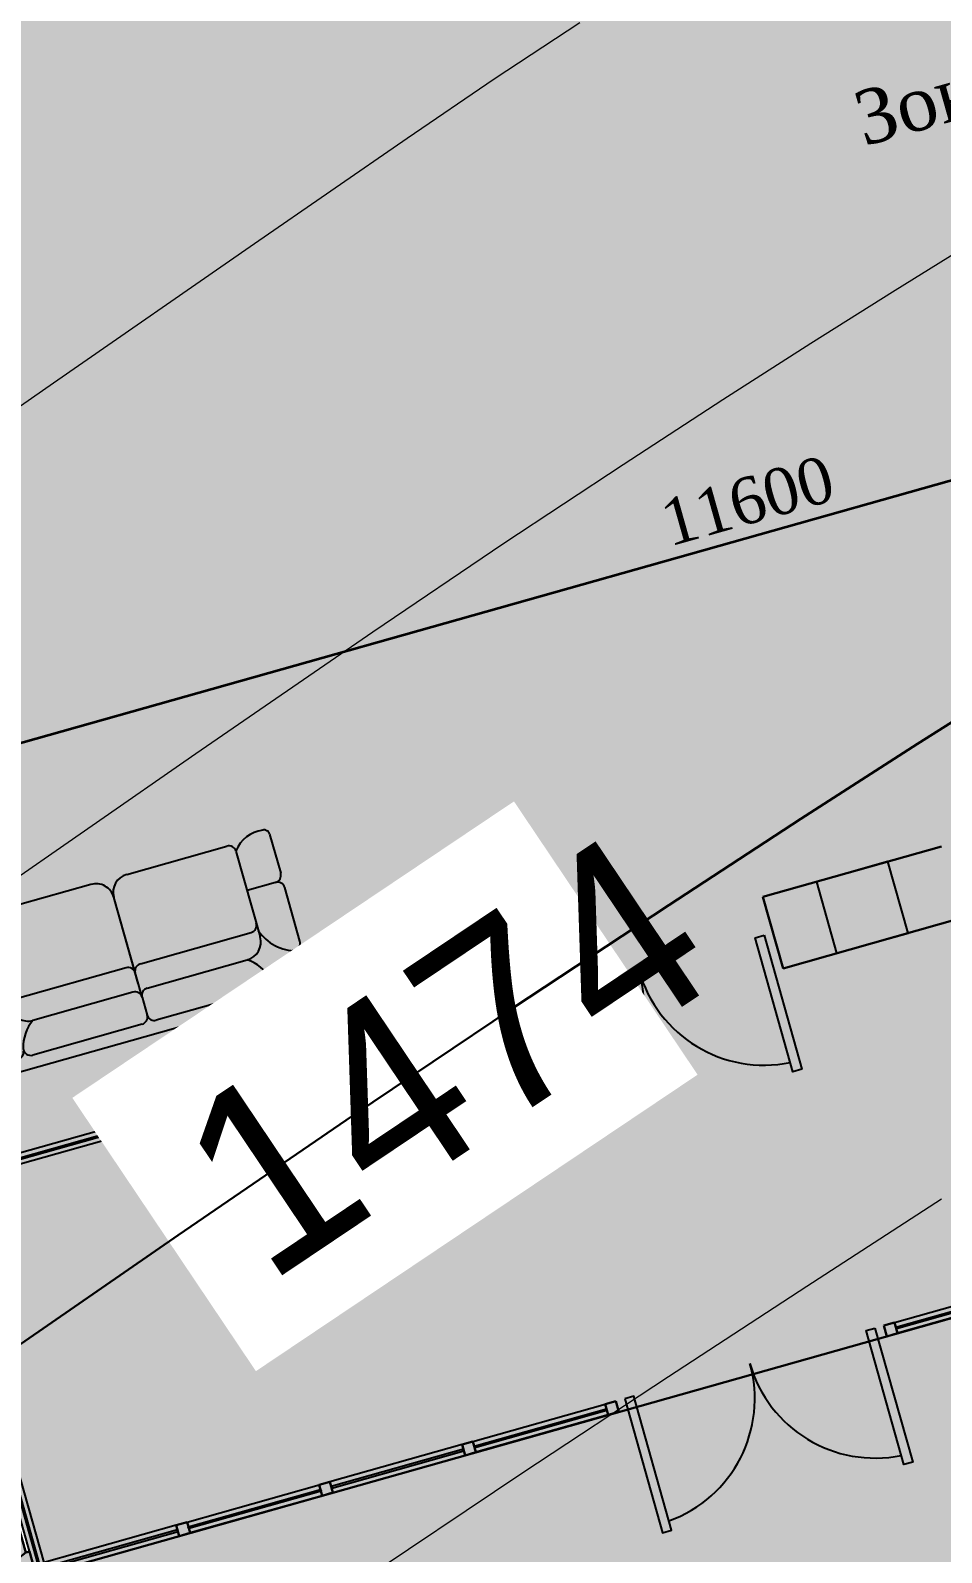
# Model space of a CAD drawing. Header units: millimetres. Extents: x 474337 to 1180020, y 4124662 to 4776603.
# Drawn here: x 785230 to 790137, y 4422147 to 4430349 of the extents above; entities that cross this region are included whole.
import ezdxf

# ---------------------------------------------------------------- set-up
doc = ezdxf.new("R2010")
doc.units = ezdxf.units.MM
doc.header["$PDMODE"] = 32
doc.header["$PDSIZE"] = 0.33
for name, color, linetype in [('(031) Горизонтали', 42, 'Continuous'), ('A_Windows', 160, 'Continuous'), ('ШРИФТ', 7, 'Continuous')]:
    doc.layers.add(name, color=color, linetype=linetype)
doc.layers.add('(032) Горизонтали утолщенные', color=32, linetype='Continuous', lineweight=30)
doc.styles.add('GENERATED_STYLE_1', font='times.ttf')
doc.styles.add('J~stule', font='dutch.ttf')
doc.styles.add('P-131', font='')
doc.styles.get('P-131').set_extended_font_data('P131')
doc.dimstyles.new('J~style', dxfattribs={"dimscale": 100, "dimtxt": 2.5, "dimasz": 2, "dimexe": 0.55, "dimexo": 0.7250000000000001, "dimtad": 1, "dimdec": 0, "dimdsep": 46, "dimtxsty": 'J~stule', "dimblk": 'OBLIQUE', "dimcen": 2, "dimdle": 0.5, "dimadec": 0, "dimazin": 0, "dimtfac": 1, "dimtdec": 0, "dimtmove": 0, "dimatfit": 3, "dimfxl": 1, "dimarcsym": 0})

# ---------------------------------------------------------------- blocks, each defined once
blk = doc.blocks.new('Divan_TOP_14')
for p, q in [((-1.45519e-11, -435.0000000000163), (1.45519e-11, 435.0000000000163)), ((15, 450.0000000000018), (93.11866451063906, 450.0000000000018)), ((35.00000000001092, 366.4134909837577), (35.00000000001092, 450.0000000000599)), ((135.0110488091595, 450.0000000000018), (285.0000000000255, 450.0000000000018)), ((305.0000000000182, 429.9999999999982), (305.0000000000182, 350.0000000000345)), ((435.0000000000145, 450.0000000000018), (325.0000000000291, 450.0000000000018)), ((415.0000000000326, 350.0000000000345), (175.0000000000254, 350.0000000000345)), ((193.1142430001236, 20.00000000003092), (193.1142430001382, 330.0000000000346)), ((435.000000000029, 50.00000000002366), (435.000000000029, 330.0000000000346)), ((34.99999999999636, 20.00000000003092), (35.00000000001092, 325.725092288556)), ((125.0000000000145, 20.00000000003092), (125.0000000000145, 300.0000000000382)), ((105.0000000000182, 2.72848e-11), (54.99999999999272, 3.45608e-11)), ((105.0000000000182, 2.72848e-11), (385.0000000000326, 2.72848e-11)), ((125.0000000000145, 2.72848e-11), (125.0000000000145, 2.72848e-11)), ((125.0000000000145, 2.72848e-11), (125.0000000000145, 2.72848e-11)), ((125.0000000000145, 2.72848e-11), (125.0000000000145, 2.72848e-11)), ((125.0000000000145, 2.72848e-11), (125.0000000000145, 2.72848e-11)), ((143.1142430001418, 2.72848e-11), (385.0000000000326, 2.72848e-11)), ((193.1142430001236, 2.72848e-11), (193.1142430001236, 2.72848e-11)), ((193.1142430001236, 2.72848e-11), (193.1142430001236, 2.72848e-11)), ((193.1142430001236, 2.72848e-11), (193.1142430001236, 2.72848e-11)), ((193.1142430001236, 2.72848e-11), (193.1142430001236, 2.72848e-11)), ((34.99999999998181, -325.7250922885013), (34.99999999999636, -19.99999999997635)), ((125.0000000000145, -19.99999999997635), (125.0000000000145, -299.9999999999836)), ((193.1142430001236, -19.99999999997635), (193.1142430001382, -329.9999999999764)), ((435.000000000029, -49.99999999996909), (435.000000000029, -329.9999999999764)), ((34.99999999998181, -449.9999999999472), (34.99999999998181, -366.413490983703)), ((35.00000000001092, -366.413490983703), (35.00000000001092, -450.0000000000055)), ((415.0000000000326, -349.99999999998), (175.0000000000254, -349.99999999998)), ((305.0000000000182, -429.9999999999434), (305.0000000000182, -349.99999999998)), ((15, -449.9999999999472), (93.11866451063906, -449.9999999999472)), ((135.0110488091595, -449.9999999999472), (285.0000000000218, -449.9999999999472)), ((435.0000000000145, -449.9999999999472), (325.0000000000291, -449.9999999999472))]:
    blk.add_line(p, q)
for centre, radius, start, end in [((15, 435.0000000000163), 14.99999999998635, 90, 180), ((93.11866451063906, 429.9999999999982), 20, 14.54833582260946, 90), ((229.6960097566916, 465.444255454493), 121.1016175633698, 194.5483358226094, 252.4177270236535), ((135.0110488091595, 430.0000000000053), 20, 90, 200.5228250808952), ((285.0000000000255, 429.9999999999982), 20, 0, 90), ((325.0000000000291, 429.9999999999982), 20, 90, 180), ((361.8786513526247, 421.5793788548563), 89.13745093596076, 306.5802928708908, 8.659437025164644), ((435.0000000000437, 435.0000000000018), 15.00000000000057, 1.042204e-10, 90.00000000010418), ((54.99999999999272, 366.4134909837577), 20, 180, 261.2830357717474), ((55.00000000001818, 325.725092288556), 20, 77.22602811945339, 180), ((35.72848605001855, 240.7224891000788), 107.1598175690029, 33.58470640471546, 77.22602811945339), ((175.0000000000254, 300.0000000000382), 49.99999999999715, 90, 180), ((213.1142430001346, 330.0000000000346), 20, 90, 180), ((415.0000000000326, 330.0000000000346), 20.00000000000313, 0, 90), ((385.0000000000326, 50.00000000002366), 49.99999999999715, 270, 0), ((385.0000000000326, 50.00000000002366), 49.99999999999715, 270, 0), ((54.99999999999272, 20.00000000003092), 20, 180, 270), ((54.99999999999272, -19.99999999997635), 20, 90, 180), ((105.0000000000182, 20.00000000003092), 20, 270, 0), ((105.0000000000182, -19.99999999997635), 20, 0, 90), ((173.1142430001273, 20.00000000003092), 20, 270, 0), ((173.1142430001273, -19.99999999997635), 20, 0, 90), ((385.0000000000326, -49.99999999996909), 49.99999999999715, 0, 90), ((385.0000000000326, -49.99999999996909), 49.99999999999715, 0, 90), ((55.00000000001818, -325.7250922885013), 20, 180, 282.7739718805465), ((35.72848605001855, -240.7224891000242), 107.1598175690029, 282.7739718805465, 326.4152935952846), ((175.0000000000254, -299.9999999999836), 49.99999999999715, 180, 270), ((54.99999999999272, -366.413490983703), 20, 98.71696422825264, 180), ((229.6960097566916, -465.4442554544385), 121.1016175633698, 107.5822729763465, 165.4516641773905), ((213.1142430001346, -329.9999999999764), 20, 180, 270), ((415.0000000000326, -329.9999999999764), 20.00000000000313, 270, 0), ((361.8786513526247, -421.5793788548016), 89.13745093596076, 351.3405629748354, 53.4197071291091), ((14.99999999997089, -435.0000000000163), 14.99999999998635, 180, 270), ((15, -434.9999999999616), 14.99999999998635, 180, 270), ((93.11866451063906, -429.9999999999434), 20, 270, 345.4516641773906), ((135.0110488091595, -429.9999999999507), 20, 159.4771749191048, 270), ((285.0000000000218, -429.9999999999434), 20, 270, 0), ((325.0000000000291, -429.9999999999434), 20, 180, 270), ((435.0000000000437, -434.9999999999472), 15.00000000000057, 269.9999999998959, 359.9999999998959)]:
    blk.add_arc(centre, radius, start, end)
blk = doc.blocks.new('_Oblique')
at = {"color": 0, "linetype": 'ByBlock', "lineweight": -2}
blk.add_line((-0.5, -0.5), (0.5, 0.5), dxfattribs=at)
blk = doc.blocks.new('*D177')
at = {"color": 0, "lineweight": -2, "transparency": 16777216}
for p, q in [((3366175.572316141, -533730.4537366619), (3366175.572316141, -532493.4996181144)), ((3377775.572316141, -533730.4537366619), (3377775.572316141, -532493.4996181144)), ((3366125.572316141, -532548.4996181144), (3377825.572316141, -532548.4996181144))]:
    blk.add_line(p, q, dxfattribs=at)
at = {"layer": 'Defpoints', "color": 0, "lineweight": 30, "transparency": 16777216}
for p in [(3377775.572316141, -532548.4996181144), (3366175.572316141, -533802.9537366619), (3377775.572316141, -533802.9537366619)]:
    blk.add_point(p, dxfattribs=at)
at = {"color": 0, "lineweight": -2, "transparency": 16777216, "xscale": 200, "yscale": 200, "zscale": 200, "rotation": 180}
blk.add_blockref('_Oblique', (3366175.572316141, -532548.4996181144), dxfattribs=at)
at = {"color": 0, "lineweight": -2, "transparency": 16777216, "xscale": 200, "yscale": 200, "zscale": 200}
blk.add_blockref('_Oblique', (3377775.572316141, -532548.4996181144), dxfattribs=at)
at = {"color": 0, "transparency": 16777216, "insert": (3371975.572316141, -532357.6188968939), "char_height": 250, "attachment_point": 5, "style": 'J~stule'}
blk.add_mtext('11600', dxfattribs=at)
blk = doc.blocks.new('*U90')
at = {"color": 7, "lineweight": 30}
for points in [[(0, 60), (60, 60), (60, 0), (0, 0)], [(1999.999999999938, 60), (1939.999999999938, 60), (1939.999999999938, 0), (1999.999999999938, 0)]]:
    blk.add_lwpolyline(points, close=True, dxfattribs=at)
at = {"color": 4, "lineweight": 25}
for points in [[(60, 60), (1939.999999999938, 60), (1939.999999999938, 0), (60, 0)], [(60, 35), (1939.999999999938, 35), (1939.999999999938, 25), (60, 25)]]:
    blk.add_lwpolyline(points, close=True, dxfattribs=at)
blk = doc.blocks.new('*U93')
at = {"color": 7, "lineweight": 30}
for points in [[(0, 60), (60, 60), (60, 0), (0, 0)], [(860.0000000001836, 60), (800.0000000001836, 60), (800.0000000001836, 0), (860.0000000001836, 0)]]:
    blk.add_lwpolyline(points, close=True, dxfattribs=at)
at = {"color": 4, "lineweight": 25}
for points in [[(60, 60), (800.0000000001836, 60), (800.0000000001836, 0), (60, 0)], [(60, 35), (800.0000000001836, 35), (800.0000000001836, 25), (60, 25)]]:
    blk.add_lwpolyline(points, close=True, dxfattribs=at)
blk = doc.blocks.new('*U94')
at = {"color": 7, "lineweight": 30}
for points in [[(0, 60), (60, 60), (60, 0), (0, 0)], [(1059.999999999946, 60), (999.9999999999463, 60), (999.9999999999463, 0), (1059.999999999946, 0)]]:
    blk.add_lwpolyline(points, close=True, dxfattribs=at)
at = {"color": 4, "lineweight": 25}
for points in [[(60, 60), (999.9999999999463, 60), (999.9999999999463, 0), (60, 0)], [(60, 35), (999.9999999999463, 35), (999.9999999999463, 25), (60, 25)]]:
    blk.add_lwpolyline(points, close=True, dxfattribs=at)
blk = doc.blocks.new('*U78')
at = {"color": 7, "lineweight": 30}
for points in [[(0, 60), (60, 60), (60, 0), (0, 0)], [(999.9999999990474, 60), (939.9999999990474, 60), (939.9999999990474, 0), (999.9999999990474, 0)]]:
    blk.add_lwpolyline(points, close=True, dxfattribs=at)
at = {"color": 4, "lineweight": 25}
for points in [[(60, 60), (939.9999999990474, 60), (939.9999999990474, 0), (60, 0)], [(60, 35), (939.9999999990474, 35), (939.9999999990474, 25), (60, 25)]]:
    blk.add_lwpolyline(points, close=True, dxfattribs=at)
blk = doc.blocks.new('dfgfdgf')
h = blk.add_hatch(color=256)
h.dxf.hatch_style = 1
h.paths.add_polyline_path([(3372175.572316141, -534833.4934484978), (3372175.572316141, -534433.4934484978), (3371775.572316141, -534433.4934484978), (3371775.572316141, -534833.4934484978)])
at = {"lineweight": 30}
for p, q in [((3369175.572316141, -534433.4934484977), (3369975.572316141, -534433.4934484976)), ((3369175.572316141, -534833.4934484969), (3369175.572316141, -534433.4934484976)), ((3369975.572316141, -534833.4934484969), (3369975.572316141, -534433.4934484976)), ((3371475.572316141, -534433.4934484976), (3372475.57231614, -534433.4934484976)), ((3371475.572316141, -534833.4934484969), (3371475.572316141, -534433.4934484976)), ((3369175.572316141, -534833.4934484968), (3369975.572316141, -534833.4934484968)), ((3371475.572316141, -534833.4934484969), (3372475.572316141, -534833.4934484969))]:
    blk.add_line(p, q, dxfattribs=at)
for points in [[(3371775.572316141, -534433.4934484978), (3371775.572316141, -534833.4934484978), (3372175.572316141, -534833.4934484978), (3372175.572316141, -534433.4934484978)], [(3370025.572316141, -534633.4934484967), (3370025.572316141, -535383.4934484967), (3370075.572316141, -535383.4934484967), (3370075.572316141, -534633.4934484967)], [(3371425.572316141, -534633.4934484967), (3371425.572316141, -535383.4934484967), (3371375.572316141, -535383.4934484967), (3371375.572316141, -534633.4934484967)], [(3370025.572316141, -536833.4934484973), (3370025.572316141, -537583.4934484973), (3370075.572316141, -537583.4934484973), (3370075.572316141, -536833.4934484973)], [(3371425.572316141, -536833.4934484973), (3371425.572316141, -537583.4934484973), (3371375.572316141, -537583.4934484973), (3371375.572316141, -536833.4934484973)]]:
    blk.add_lwpolyline(points, close=True)
for centre, start, end in [((3370025.572316141, -534633.4934484967), 274.096043754328, 0), ((3371425.572316141, -534633.4934484967), 180, 265.9039562189108), ((3370025.572316141, -536833.4934484973), 274.096043754328, 0), ((3371425.572316141, -536833.4934484973), 180, 265.9039562189108)]:
    blk.add_arc(centre, 700, start, end)
at = {"xscale": 2, "yscale": 2, "zscale": 2, "rotation": 90.00000000000001}
blk.add_blockref('Divan_TOP_14', (3368111.301888359, -534255.5511339926), dxfattribs=at)
at = {"layer": 'A_Windows', "color": 5, "lineweight": 30}
for name, p, rotation in [('*U90', (3369175.572316141, -534673.4930455105), 180.0000153929365), ('*U93', (3367515.572316141, -536893.4929686757), 1.539293651079964e-05), ('*U93', (3369115.572316141, -536893.4929686757), 1.539293650729129e-05), ('*U78', (3371475.572316141, -536893.4929686757), 1.539293650729129e-05)]:
    blk.add_blockref(name, p, dxfattribs=dict(at, rotation=rotation))
at = {"layer": 'A_Windows', "color": 5, "lineweight": 30, "xscale": -1}
for name, p, rotation in [('*U94', (3366715.572316141, -536893.4934484977), 269.9999999999999), ('*U93', (3367575.572316141, -536893.4929686757), 359.9999846070635), ('*U93', (3369175.572316141, -536893.4929686757), 359.9999846070635)]:
    blk.add_blockref(name, p, dxfattribs=dict(at, rotation=rotation))
at = {"layer": 'ШРИФТ', "style": 'GENERATED_STYLE_1'}
blk.add_text('Зона ожидания', height=292.5, dxfattribs=at).set_placement((3373098.208497238, -530689.6545617788))
dim = blk.add_linear_dim(base=(3377775.572316141, -532548.4996181144), p1=(3366175.572316141, -533802.9537366619), p2=(3377775.572316141, -533802.9537366619), dimstyle='J~style', override={"dimdec": 1, "dimtdec": 1})
dim.commit()
dim.dimension.update_dxf_attribs({"geometry": '*D177', "text_midpoint": (3371975.572316141, -532357.6188968939)})

msp = doc.modelspace()

# ---------------------------------------------------------------- hatches: boundary and pattern name
at = {"lineweight": 30, "true_color": 0xababab}
h = msp.add_hatch(color=253, dxfattribs=at)
h.dxf.hatch_style = 1
edge = h.paths.add_edge_path()
edge.add_arc((846629.836135745, 4561555.356798172), 73174.58146534643, 338.9505508151999, 346.75819692914587, ccw=False)
edge.add_line((914921.5355142355, 4535272.983073235), (911662.781909342, 4528010.829139614))
edge.add_arc((846807.6606544256, 4561434.598735809), 72961.1891831139, 318.9050352263449, 332.7352083963292, ccw=False)
edge.add_arc((899641.5304419994, 4515567.537882805), 3000.000071974724, 224.5229028050149, 315.81354533956585, ccw=False)
edge.add_line((897502.6197361946, 4513463.954885483), (864463.2606305934, 4551253.83884668))
edge.add_line((864463.2606304884, 4551253.83884716), (860836.1740353894, 4549325.282693646))
edge.add_line((860836.17403543, 4549325.282692909), (895608.1821743059, 4509553.622821155))
edge.add_arc((893204.6449663639, 4507758.348778725), 2999.999999596411, -36.07240069309512, 36.75715684402178, ccw=False)
edge.add_line((895629.4657819271, 4505991.927535057), (866171.0347617475, 4470217.976931001))
edge.add_arc((864010.0330699682, 4472298.859363556), 3000.000001216607, 225.8075103472493, 316.08205447284644, ccw=False)
edge.add_line((861918.8196970224, 4470147.853404045), (818734.4664687028, 4519541.417327482))
edge.add_line((818734.466468811, 4519541.417327881), (818451.960183581, 4519192.551120362))
edge.add_line((818451.9601835012, 4519192.551119804), (816393.9033754627, 4516141.356422243))
edge.add_line((816393.9033755064, 4516141.356422424), (860070.5467546568, 4466184.718996144))
edge.add_arc((857596.091668725, 4464488.52553463), 3000.000038356566, -32.43441554651628, 34.42992072805919, ccw=False)
edge.add_line((860128.1094639301, 4462879.523945808), (845305.1774940859, 4444878.740547396))
edge.add_arc((842989.3083404303, 4446785.767046928), 3000.000001100536, 225.0000000282989, 320.52989696763757, ccw=False)
edge.add_line((840867.9879971743, 4444664.446702003), (817571.1031325739, 4467961.331555894))
edge.add_arc((816156.8895699978, 4466547.117991447), 2000.000001460245, 45.00000003301535, 105.7637608969873)
edge.add_line((815613.5463740826, 4468471.898024559), (810445.659532253, 4467013.063190189))
edge.add_line((810445.6595321894, 4467013.06319046), (808272.2867438751, 4474712.183323501))
edge.add_line((808272.2867438793, 4474712.18332386), (794798.8265071004, 4470908.780943844))
edge.add_line((794798.8265070915, 4470908.780943871), (796972.1992958714, 4463209.660809899))
edge.add_line((796972.1992958784, 4463209.660809517), (797662.9177138527, 4464443.722423173))
edge.add_line((797662.9177138805, 4464443.722423553), (796032.8881217135, 4470218.062525895))
edge.add_line((796032.8881217241, 4470218.062525749), (807581.5683264071, 4473478.121709152))
edge.add_line((807581.568326354, 4473478.12170887), (809211.597918521, 4467703.781606528))
edge.add_line((809211.5979185104, 4467703.781606674), (797662.9177138275, 4464443.722423271))
edge.add_line((797662.9177138805, 4464443.722423553), (796972.1992959062, 4463209.660809898))
edge.add_line((796972.1992958784, 4463209.660809517), (752899.1419329583, 4450768.345183023))
edge.add_line((752899.1419329643, 4450768.345183372), (744212.5341280454, 4442081.737373797))
edge.add_line((744212.5341280699, 4442081.737373352), (810150.9090904307, 4460695.379897933))
edge.add_line((810150.9090903997, 4460695.379898071), (811101.7596837739, 4457327.014846909))
edge.add_line((811101.7596838474, 4457327.014846802), (813026.5397159434, 4457870.358044346))
edge.add_line((813026.5397158861, 4457870.358044624), (812075.6891229777, 4461238.723095787))
edge.add_line((812075.6891230345, 4461238.723095894), (813858.2449784627, 4461741.918048268))
edge.add_arc((814401.5881743431, 4459817.138015747), 2000.00000057361, 45.000000021224196, 105.76376090423571, ccw=False)
edge.add_line((815815.8017365932, 4461231.351578712), (837446.8558821728, 4439600.297443145))
edge.add_arc((835325.5355364084, 4437478.977098465), 3000.000002190367, -39.47010297663411, 44.999999982706186, ccw=False)
edge.add_line((837641.4046924114, 4435571.950600624), (825729.0375211418, 4421105.720730909))
edge.add_line((825729.0375211239, 4421105.720731735), (817128.3030057028, 4418677.832595424))
edge.add_line((817128.3030056953, 4418677.832594872), (813750.7066884334, 4430642.885232852))
edge.add_line((813750.7066884041, 4430642.885232925), (813489.1069698159, 4430465.321429659))
edge.add_line((813489.1069698334, 4430465.321430206), (810216.9809155031, 4429541.637995498))
edge.add_line((810216.9809155464, 4429541.637994766), (809782.3063582561, 4431081.462020443))
edge.add_line((809782.3063582182, 4431081.462020874), (794846.0133120406, 4426865.118816461))
edge.add_line((794846.0133121014, 4426865.118816376), (795367.9399551856, 4425016.206402247))
edge.add_arc((793959.8716232777, 4410569.023974419), 14515.63765495629, 77.91868083669522, 84.43335273191252, ccw=False)
edge.add_line((796997.9910029173, 4424763.162453651), (796697.1057330389, 4425829.041189487))
edge.add_line((796697.105733037, 4425829.041189194), (809901.1399262099, 4429556.222571601))
edge.add_line((809901.1399261951, 4429556.222571373), (813076.575950108, 4418307.317844183))
edge.add_arc((813584.3885580301, 4435581.677010536), 17281.82161263958, 232.8227990037179, 268.31616663481145, ccw=False)
edge.add_arc((793959.8716409206, 4410569.024068832), 14515.63755959326, 50.76376092120241, 84.43335276632763)
edge.add_line((795367.9399548769, 4425016.206401825), (795348.9945389073, 4425009.7017814))
edge.add_line((795348.9945389032, 4425009.701782227), (795386.4090035364, 4424877.161952059))
edge.add_line((795386.4090036154, 4424877.161952019), (792249.0173586782, 4423991.51322555))
edge.add_line((792249.0173586607, 4423991.513225555), (792240.8672183716, 4424020.384927585))
edge.add_line((792240.8672183752, 4424020.384926796), (788391.3071402134, 4422933.698529845))
edge.add_line((788391.3071402311, 4422933.698530197), (788399.457295887, 4422904.826831893))
edge.add_line((788399.4572958946, 4422904.826831818), (785262.0660369906, 4422019.176737236))
edge.add_line((785262.0660369396, 4422019.176737785), (785224.3491876989, 4422152.787757483))
edge.add_line((785224.3491877317, 4422152.78775692), (785205.1013873875, 4422147.354324162))
edge.add_arc((793959.8716299534, 4410569.024077415), 14515.63754360942, 127.0941690598487, 160.7637609408971)
edge.add_arc((764152.7625566721, 4421627.786518097), 17281.90888694442, 303.21142345759625, 338.7045926006981, ccw=False)
edge.add_line((773618.5832738876, 4407168.788871765), (770443.0809992957, 4418417.928729034))
edge.add_line((770443.0809992552, 4418417.928729057), (783647.0946055426, 4422145.18321563))
edge.add_line((783647.0946055651, 4422145.183216095), (783947.9823876861, 4421079.295582403))
edge.add_arc((793959.8715996742, 4410569.024112701), 14515.63749698934, 127.0941690480702, 133.6088410125349, ccw=False)
edge.add_line((785205.10138762, 4422147.354324341), (784683.1741352179, 4423996.266566175))
edge.add_line((784683.1741352081, 4423996.266566277), (760700.4155488942, 4417226.210509612))
edge.add_line((760700.4155489206, 4417226.2105093), (759885.4007535356, 4420113.380556745))
edge.add_line((759885.4007534981, 4420113.38055706), (757960.6207223334, 4419570.037360447))
edge.add_line((757960.6207222939, 4419570.037360191), (756221.9224931325, 4425729.333462899))
edge.add_line((756221.9224931002, 4425729.333462715), (758146.7025247305, 4426272.676658397))
edge.add_line((758146.7025247812, 4426272.67665863), (756625.3415737994, 4431662.060747568))
edge.add_line((756625.3415738344, 4431662.060747147), (754700.5615426698, 4431118.717550534))
edge.add_line((754700.5615426302, 4431118.717551231), (752961.8633139345, 4437278.013653007))
edge.add_line((752961.8633139133, 4437278.013652802), (754886.6433460093, 4437821.356849414))
edge.add_line((754886.6433460712, 4437821.35684967), (754343.3045867448, 4439746.13813393))
edge.add_line((754343.3045867682, 4439746.138134003), (757759.7644544352, 4440710.72789183))
edge.add_line((757759.7644543648, 4440710.727891922), (757039.8772163823, 4443260.910877016))
edge.add_line((757039.8772163391, 4443260.910876274), (762429.2613043452, 4444782.271827722))
edge.add_line((762429.2613043785, 4444782.271827698), (763149.1910409384, 4442231.938284996))
edge.add_line((763149.1910409927, 4442231.938284874), (812471.6571080438, 4456155.101415494))
edge.add_line((812471.6571080685, 4456155.101415634), (813245.9360980471, 4453412.318104862))
edge.add_line((813245.9360979795, 4453412.318104744), (815796.2484256187, 4454132.241852434))
edge.add_line((815796.2484256029, 4454132.24185276), (816556.9288999296, 4451437.54980736))
edge.add_line((816556.9289000034, 4451437.549807549), (816845.6459053999, 4451519.051287739))
edge.add_line((816845.6459053755, 4451519.051287651), (817484.080441653, 4449257.412504775))
edge.add_line((817484.0804415941, 4449257.41250515), (816569.8099260575, 4448999.324485478))
edge.add_line((816569.8099261522, 4448999.324484825), (818308.5081553136, 4442840.028383981))
edge.add_line((818308.5081552267, 4442840.028384209), (816383.7281231307, 4442296.685187596))
edge.add_line((816383.728123188, 4442296.68518734), (818828.7725074805, 4433635.175044072))
edge.add_line((818828.7725074291, 4433635.17504406), (813054.4324120726, 4432005.145455153))
edge.add_line((813054.4324121475, 4432005.14545536), (813489.1069699035, 4430465.321429684))
edge.add_line((813489.1069698334, 4430465.321430206), (813750.7066884215, 4430642.885233473))
edge.add_line((813750.7066884041, 4430642.885232925), (822604.7694973823, 4433142.475773184))
edge.add_line((822604.7694973946, 4433142.475772858), (815432.5147614586, 4458549.537041891))
edge.add_line((815432.5147614479, 4458549.537042618), (811101.7596837605, 4457327.014847212))
edge.add_line((811101.7596838474, 4457327.014846802), (764185.2686670445, 4444083.030706593))
edge.add_line((764185.2686669827, 4444083.030706406), (763600.4533250143, 4446151.965596809))
edge.add_line((763600.4533250332, 4446151.965597153), (749983.3337610777, 4442308.009844785))
edge.add_line((749983.333761096, 4442308.00984478), (757739.5102945947, 4414831.943501806))
edge.add_line((757739.5102945566, 4414831.943501472), (766593.5096618411, 4417331.282277299))
edge.add_line((766593.5096617937, 4417331.282278061), (769971.1922595729, 4405365.924230537))
edge.add_line((769971.1922596693, 4405365.924229622), (755467.4007320005, 4401266.301616879))
edge.add_arc((757861.2017925978, 4391957.698001862), 9611.4715202664, 104.4216976221734, 160.5834891967729)
edge.add_line((748796.3644478321, 4395152.867588997), (732353.8049228842, 4346128.604709934))
edge.add_arc((729464.8042019606, 4346937.106375694), 3000.000018294917, 217.1299658179824, 344.365450936189, ccw=False)
edge.add_line((727072.999165535, 4345126.23123455), (704536.1042339148, 4370903.56673814))
edge.add_line((704536.1042339802, 4370903.566738129), (709805.9920599383, 4375510.982746642))
edge.add_line((709805.9920599461, 4375510.982747078), (707173.1829106609, 4378522.347219121))
edge.add_line((707173.1829105616, 4378522.347219467), (703408.9773215561, 4375231.335784549))
edge.add_line((703408.9773216248, 4375231.335783958), (700483.9001798346, 4378576.991655451))
edge.add_line((700483.900179863, 4378576.99165535), (694461.1712350794, 4373311.373355382))
edge.add_line((694461.1712349653, 4373311.373355865), (698147.1040456642, 4369095.463093515))
edge.add_line((698147.1040457487, 4369095.463093758), (692877.2162145519, 4364488.047079656))
edge.add_line((692877.2162145376, 4364488.047079086), (695510.0253630079, 4361476.682609838))
edge.add_line((695510.0253629684, 4361476.682609558), (702285.5954245985, 4367400.503187941))
edge.add_line((702285.5954246521, 4367400.503188133), (726649.9910224972, 4339532.902031486))
edge.add_arc((724260.6353793144, 4337718.796298027), 3000.000000146127, -25.606646834488174, 37.20739467103198, ccw=False)
edge.add_line((726965.982562542, 4336422.225198746), (703050.6467248865, 4296774.707952359))
edge.add_arc((700607.6121776104, 4298515.851884842), 2999.999998878979, 284.0040394591403, 324.52263350222825, ccw=False)
edge.add_arc((702313.5846486092, 4289685.590431213), 6000.000060335309, 99.4004431171831, 114.7491734207396)
edge.add_arc((698821.441572547, 4297969.813613892), 3000.000000314765, 225.2665573460196, 289.07189939671815, ccw=False)
edge.add_line((696710.0131756067, 4295838.647236824), (659800.0893315563, 4338055.620425303))
edge.add_line((659800.0893316269, 4338055.620425224), (662811.4538089081, 4340688.429578002))
edge.add_line((662811.4538089037, 4340688.429577827), (658354.3781810004, 4345786.360506425))
edge.add_line((658354.3781809807, 4345786.360506058), (652331.6492286301, 4340520.742204227))
edge.add_line((652331.6492285728, 4340520.742204666), (696718.1409796264, 4289752.191714651))
edge.add_arc((694232.3958913088, 4287990.448950768), 3046.746824295164, -22.660432047867516, 35.326661437649705, ccw=False)
edge.add_line((697043.9471828938, 4286816.632293701), (694122.9196431845, 4282038.052569769))
edge.add_line((694122.9196431637, 4282038.052569389), (683635.9812352487, 4279308.354503772))
edge.add_line((683635.9812352657, 4279308.354504585), (676830.9812361562, 4275960.354503485))
edge.add_line((676830.9812361002, 4275960.354502678), (665092.9812368888, 4272980.354499493))
edge.add_line((665092.9812369347, 4272980.354499817), (665246.9812374943, 4271892.354501246))
edge.add_line((665246.9812374115, 4271892.354501724), (652755.9812381881, 4270586.354498157))
edge.add_line((652755.981238246, 4270586.35449791), (647042.5930808096, 4269814.532547361))
edge.add_line((647042.593080759, 4269814.532546997), (646666.7726358692, 4270702.842920741))
edge.add_line((646666.7726359367, 4270702.842921257), (639481.3538295662, 4269737.308504316))
edge.add_line((639481.3538295031, 4269737.308504105), (640339.9827348654, 4263754.852383554))
edge.add_line((640339.9827349186, 4263754.852383614), (648546.6328121311, 4264617.406064845))
edge.add_line((648546.6328121424, 4264617.406064987), (669846.362416951, 4269534.836115567))
edge.add_line((669846.3624169827, 4269534.836114883), (686294.7150385445, 4271846.501325713))
edge.add_line((686294.715038538, 4271846.501326561), (694952.8331140679, 4272300.254069633))
edge.add_line((694952.833114028, 4272300.254069328), (703359.4976441524, 4278482.028882895))
edge.add_arc((704875.6947108507, 4281070.68616581), 3000.000012481331, 110.7791980716265, 239.64215620920112, ccw=False)
edge.add_arc((702313.5846375227, 4289685.590488434), 5999.99999641433, 284.4558892968715, 323.9165894162985)
edge.add_arc((709489.8126077652, 4284258.713890076), 2999.999998958451, 104.10846216476341, 140.8735427401851, ccw=False)
edge.add_line((708758.5378518105, 4287168.221962929), (730308.9668253856, 4291510.354514443))
edge.add_line((730308.966825366, 4291510.354515076), (737601.9812319224, 4291510.354516938))
edge.add_line((737601.9812319279, 4291510.354516983), (745207.4731778883, 4292081.658135113))
edge.add_line((745207.4731779099, 4292081.65813446), (744853.2599211783, 4300532.731495864))
edge.add_line((744853.2599210739, 4300532.731495857), (748184.1195890991, 4300781.567404102))
edge.add_line((748184.1195892096, 4300781.567404747), (748139.4204217269, 4301379.900075253))
edge.add_line((748139.4204217196, 4301379.900074959), (752527.1933374063, 4301707.693969288))
edge.add_line((752527.1933373213, 4301707.693968773), (752229.1988877086, 4305696.578439124))
edge.add_line((752229.1988877058, 4305696.578439713), (757215.1852941785, 4306069.062598431))
edge.add_line((757215.1852942705, 4306069.062598228), (756160.7195554666, 4320183.895994825))
edge.add_line((756160.719555378, 4320183.89599514), (753169.1457428773, 4319960.964286003))
edge.add_line((753169.1457428932, 4319960.964285851), (751692.2787339664, 4319595.2012754))
edge.add_line((751692.2787339687, 4319595.201274872), (751785.0295063352, 4318353.660983548))
edge.add_line((751785.0295063257, 4318353.660984039), (754776.6151047136, 4318576.593395393))
edge.add_line((754776.6151047945, 4318576.593395233), (755559.5540948234, 4308096.353975231))
edge.add_line((755559.5540947914, 4308096.353975296), (752565.9486975548, 4307872.713055637))
edge.add_line((752565.948697567, 4307872.713055611), (752616.0615279246, 4307229.659421531))
edge.add_line((752616.0615278482, 4307229.659421921), (750621.6192933711, 4307080.662196125))
edge.add_line((750621.6192934513, 4307080.662196159), (750919.6137429476, 4303091.77772674))
edge.add_line((750919.6137429476, 4303091.777726173), (746531.840827028, 4302763.983831844))
edge.add_line((746531.8408269882, 4302763.983832359), (746576.5399947037, 4302165.651158128))
edge.add_line((746576.5399947166, 4302165.651157379), (743983.7650897334, 4301971.954766545))
edge.add_line((743983.7650897503, 4301971.954767227), (743939.0659220348, 4302570.287440527))
edge.add_line((743939.0659220219, 4302570.2874403), (739551.2930061023, 4302242.49354504))
edge.add_line((739551.2930060625, 4302242.493544579), (739253.2985564498, 4306231.378013998))
edge.add_line((739253.298556447, 4306231.378014565), (737258.8563218535, 4306082.380790631))
edge.add_line((737258.8563219309, 4306082.38079071), (736335.0735281431, 4318447.922644422))
edge.add_line((736335.0735280514, 4318447.922644615), (742318.4002315992, 4318894.914319209))
edge.add_line((742318.4002315998, 4318894.914319038), (742281.1509255001, 4319393.524877017))
edge.add_line((742281.1509255171, 4319393.524876595), (742904.7070951867, 4320442.895022932))
edge.add_line((742904.7070952654, 4320442.895023346), (744899.1493297425, 4320591.89224821))
edge.add_line((744899.1493296623, 4320591.892248154), (745671.7027241965, 4319646.820159781))
edge.add_line((745671.7027242184, 4319646.820159912), (745708.9520305509, 4319148.209601002))
edge.add_line((745708.9520305395, 4319148.209600449), (751692.278733971, 4319595.201275042))
edge.add_line((751692.2787339687, 4319595.201274872), (753169.1457428955, 4319960.964285322))
edge.add_line((753169.1457428932, 4319960.964285851), (753076.4318101554, 4321202.786048002))
edge.add_line((753076.4318101406, 4321202.786047935), (746725.044583654, 4320728.297967465))
edge.add_line((746725.0445836782, 4320728.297966957), (745566.2144921097, 4322145.906098586))
edge.add_line((745566.2144920826, 4322145.906099319), (742014.1460950952, 4321880.544523914))
edge.add_line((742014.1460951567, 4321880.544523239), (741078.8118412343, 4320306.489304199))
edge.add_line((741078.8118412495, 4320306.489304543), (734727.4939336842, 4319832.006401294))
edge.add_line((734727.4939336777, 4319832.006401062), (736178.4058241332, 4300410.436906893))
edge.add_line((736178.4058240652, 4300410.436906815), (731830.4968299633, 4300019.685191073))
edge.add_line((731830.4968299866, 4300019.685191154), (732177.9812309416, 4296180.354514283))
edge.add_line((732177.9812309742, 4296180.354514122), (712867.7910160928, 4292076.56962149))
edge.add_arc((712517.7915008068, 4295056.083063126), 3000.000001114515, 152.4554714578508, 276.6997558529216, ccw=False)
edge.add_line((709857.8363749981, 4296443.396558762), (728946.9955969623, 4328089.942299879))
edge.add_line((728946.9955970049, 4328089.942299843), (737247.9950543325, 4341851.572968823))
edge.add_line((737247.9950543642, 4341851.572968483), (754627.8365228031, 4393185.635636021))
edge.add_arc((757550.9506118298, 4392510.799355507), 2999.99999730747, 103.38572559729408, 167.0003308970466, ccw=False)
edge.add_line((756856.4339821339, 4395429.300107002), (776554.5158378948, 4400989.835506142))
edge.add_line((776554.5158379078, 4400989.835505486), (778607.553352314, 4401569.383376379))
edge.add_line((778607.5533522367, 4401569.383376122), (785072.6975153468, 4403394.406380872))
edge.add_arc((793330.2587265968, 4412799.36354351), 12515.61170604976, 228.716836975572, 342.8107512267703)
edge.add_line((805286.8460329771, 4409100.639930725), (811750.8172570046, 4410925.34443992))
edge.add_line((811750.8172569275, 4410925.34444046), (813805.041942655, 4411505.22930577))
edge.add_line((813805.0419427156, 4411505.229305267), (828712.0212379795, 4415713.303086061))
edge.add_arc((829328.4898974895, 4412777.32524395), 2999.999916753252, 38.62111536410282, 101.85815885576392, ccw=False)
edge.add_line((831672.3613306284, 4414649.82790184), (881499.485681918, 4357658.36993302))
edge.add_arc((879137.8207098246, 4355808.359531403), 2999.999988285537, -88.48430446588247, 38.07337586944709, ccw=False)
edge.add_line((879217.1730861664, 4352809.409193039), (891486.1578323586, 4356908.1975205))
edge.add_arc((889488.6649961472, 4359146.50544548), 2999.999999535732, 217.5619088655428, 311.7461048801519, ccw=False)
edge.add_line((887110.5796895027, 4357317.650538445), (833941.0278462501, 4418132.122944415))
edge.add_arc((836367.712256074, 4419895.983138084), 3000.000001539902, 146.8800720007045, 216.0119092050458, ccw=False)
edge.add_line((833855.1260750294, 4421535.163022041), (863339.458676602, 4457340.568182718))
edge.add_arc((865574.0572890043, 4455338.926596642), 2999.999999171883, 44.31671567356369, 138.1476081817898, ccw=False)
edge.add_line((867720.5241237879, 4457434.79875946), (923483.439473246, 4393654.079167482))
edge.add_line((923483.4394731522, 4393654.079167366), (925932.4015855296, 4396930.155030584))
edge.add_line((925932.4015855789, 4396930.155031204), (869568.4776333647, 4461398.29852946))
edge.add_arc((871998.3035340309, 4463157.828606606), 3000.00000028163, 145.9955062346171, 215.9097381949074, ccw=False)
edge.add_line((869511.3223985434, 4464835.602378845), (899024.8096080252, 4500676.412529948))
edge.add_arc((901197.860548377, 4498608.116253853), 2999.999979104825, 44.04029251593141, 136.4148287936236, ccw=False)
edge.add_line((903354.413872242, 4500693.608434677), (933898.6518299404, 4465757.6036374))
edge.add_arc((931511.482101202, 4463940.622440338), 2999.999996938083, 0.9578969234652277, 37.27637870382148, ccw=False)
edge.add_line((934511.0628479719, 4463990.77546978), (931120.2520251999, 4398982.790034633))
edge.add_arc((928120.252025485, 4398982.79003334), 2999.99999971129, -136.82635922161808, 1.7786874195735436e-08, ccw=False)
edge.add_line((925932.4015865326, 4396930.155031204), (923483.4394731075, 4393654.079168918))
edge.add_arc((921083.2871892452, 4391854.282233238), 2999.999998853939, -38.30585239338188, 36.865049999559005, ccw=False)
edge.add_line((923437.426368475, 4389994.704668999), (891486.1578321, 4356908.197520575))
edge.add_line((891486.1578321457, 4356908.197520256), (879217.1730861863, 4352809.409192795))
edge.add_line((879217.1730861664, 4352809.409193039), (814887.8821166704, 4352573.935746496))
edge.add_line((814887.8821166754, 4352573.935746193), (813746.3703705965, 4353710.939106488))
edge.add_line((813746.3703705072, 4353710.939106941), (817312.2837280963, 4357290.991831914))
edge.add_line((817312.2837281227, 4357290.991831779), (816782.4331643997, 4359167.974534618))
edge.add_line((816782.4331644773, 4359167.974534988), (812541.9127011148, 4354910.639787716))
edge.add_line((812541.9127010107, 4354910.639787674), (810569.2516901265, 4356875.509801866))
edge.add_line((810569.2516901493, 4356875.509801865), (808966.935045205, 4356777.747386681))
edge.add_line((808966.9350452423, 4356777.747385979), (813193.6840731264, 4352567.734237682))
edge.add_line((813193.6840730906, 4352567.734237671), (796664.0077327617, 4352507.228365079))
edge.add_arc((796894.3777139187, 4343510.17719841), 9000.000001791264, 91.46674104448601, 154.1763307268968)
edge.add_line((788793.1276330948, 4347430.60410881), (783939.8813047643, 4335881.111605509))
edge.add_line((783939.8813047409, 4335881.111605644), (772510.8511686322, 4291780.358070949))
edge.add_arc((728781.4852718115, 4294252.868000984), 43799.20943462571, 325.13480715570495, 356.7638746351333, ccw=False)
edge.add_line((764718.7060773373, 4269215.158283234), (758525.6809108182, 4257900.772708202))
edge.add_line((758525.6809108257, 4257900.772708893), (750512.7341125088, 4251708.595597725))
edge.add_line((750512.7341125011, 4251708.595597267), (749939.9812404956, 4251152.354518975))
edge.add_line((749939.9812405109, 4251152.35451889), (747139.9812407494, 4251095.35451793))
edge.add_line((747139.9812407494, 4251095.354517937), (741077.8229081903, 4252609.366850914))
edge.add_line((741077.8229081631, 4252609.366850853), (738521.1358437418, 4253543.747254555))
edge.add_line((738521.1358437538, 4253543.747255325), (734560.9812396609, 4255492.35451565))
edge.add_line((734560.9812396765, 4255492.354515076), (728742.9755457084, 4260607.602961333))
edge.add_line((728742.975545764, 4260607.60296154), (731892.7521157386, 4264482.529117833))
edge.add_line((731892.7521157265, 4264482.529117584), (726481.3903083357, 4268647.251031143))
edge.add_line((726481.3903082609, 4268647.251030922), (726180.9812361877, 4268299.354512743))
edge.add_line((726180.9812362194, 4268299.354513168), (714481.7965677213, 4278401.614879994))
edge.add_line((714481.7965676785, 4278401.614879608), (710243.9812365554, 4275551.354508319))
edge.add_line((710243.981236577, 4275551.3545084), (703359.4976445863, 4278482.02888338))
edge.add_line((703359.4976446629, 4278482.028883934), (694952.8331140728, 4272300.254069436))
edge.add_line((694952.833114028, 4272300.254069328), (698655.0302614924, 4271845.681419664))
edge.add_line((698655.0302615166, 4271845.681419373), (700577.2028213716, 4271258.014293175))
edge.add_line((700577.2028213739, 4271258.014293671), (705283.3134919832, 4268755.730865853))
edge.add_line((705283.3134919405, 4268755.730865479), (725662.4515836056, 4253949.420362942))
edge.add_line((725662.4515836239, 4253949.420363426), (730038.5657498841, 4249089.253206612))
edge.add_line((730038.5657498837, 4249089.253206253), (733169.2169500155, 4246730.138315379))
edge.add_line((733169.2169500589, 4246730.138315201), (742011.6712608665, 4244850.616632378))
edge.add_line((742011.6712608337, 4244850.616632462), (746646.1258216791, 4244199.286521857))
edge.add_line((746646.1258217096, 4244199.286521912), (747369.676730895, 4244224.553477517))
edge.add_line((747369.6767308712, 4244224.553477287), (761633.056406873, 4255246.887130726))
edge.add_line((761633.0564068556, 4255246.887130737), (768126.2224285045, 4267109.61689506))
edge.add_arc((728781.4852901697, 4294252.867995262), 47799.20941568779, 325.3988801295304, 356.2795711231684)
edge.add_line((776479.9600598812, 4291151.26753521), (787739.4730238419, 4334597.911758627))
edge.add_line((787739.4730238914, 4334597.911759377), (792433.7931413931, 4345769.200282061))
edge.add_arc((796894.3777127266, 4343510.17719841), 5000.000000950892, 91.89621580512028, 153.1404746458931, ccw=False)
edge.add_line((796728.9318728447, 4348507.439216614), (889261.3820637291, 4348846.148610123))
edge.add_line((889261.3820637465, 4348846.148610115), (934962.2574420404, 4396170.790451629))
edge.add_line((934962.2574421167, 4396170.790452003), (940610.8525031647, 4503952.405379433))
edge.add_arc((933610.8537609577, 4503956.601325989), 6999.999999687526, 359.9656557104764, 395.1614899740641)
edge.add_line((939333.5788058043, 4507987.782052994), (937695.7119178723, 4510161.304823359))
edge.add_line((937695.7119178772, 4510161.304822922), (941688.889465388, 4513170.379941095))
edge.add_line((941688.8894654512, 4513170.379940987), (934467.1091860508, 4522754.006059296))
edge.add_line((934467.1091860533, 4522754.006059647), (930473.9316365634, 4519744.930940542))
edge.add_line((930473.9316365719, 4519744.930940628), (926902.6475285416, 4524484.185022161))
edge.add_line((926902.6475285292, 4524484.185022354), (922525.343185104, 4523646.50352306))
edge.add_line((922525.3431850672, 4523646.503522873), (936092.3465370327, 4505642.481985718))
edge.add_arc((933610.8537566662, 4503956.601324081), 3000.000004177, 1.5307886718787813, 34.191468695170784, ccw=False)
edge.add_line((936609.7831032276, 4504036.743696213), (935234.409446741, 4477793.050844145))
edge.add_arc((932269.4059487581, 4478249.947172165), 2999.999999630231, 224.1493101785246, 351.23983242366205, ccw=False)
edge.add_line((930116.8246130943, 4476160.355443954), (905224.7325149596, 4504631.527327291))
edge.add_arc((907636.527510643, 4506415.692388535), 3000.000011078941, 141.5211819165738, 216.4927941841398, ccw=False)
edge.add_line((905288.0127710104, 4508282.368201256), (917988.6250798134, 4523705.833121341))
edge.add_arc((920231.313912034, 4521713.260138512), 3000.000048267812, 40.121787214787275, 138.3797102431649, ccw=False)
edge.add_line((922525.3431850672, 4523646.503522873), (926902.647528376, 4524484.185022167))
edge.add_arc((929486.0107579231, 4526009.38482666), 3000.000003239862, 136.9753755074314, 210.5573088240432, ccw=False)
edge.add_arc((922274.847389698, 4533630.357036591), 7500.000015363585, 311.994883191049, 332.1854545281217)
edge.add_line((928908.3165043592, 4530130.773099899), (917858.854659955, 4544793.904214653))
at = {"lineweight": 30}
h = msp.add_hatch(color=21, dxfattribs=at)
h.dxf.hatch_style = 1
h.paths.add_polyline_path([(816383.7281227112, 4442296.685186386), (818308.5081547499, 4442840.028383255), (816569.8099265099, 4448999.324485779), (817484.0804415941, 4449257.412506104), (816845.6459048986, 4451519.051287651), (816556.9289008379, 4451437.549807549), (815796.2484256029, 4454132.241850853), (815651.8899234533, 4454091.491112709), (815679.0570830107, 4453995.252110481), (813273.0820434093, 4453316.073114395), (812471.6571084261, 4456155.101415634), (763149.1910409927, 4442231.938284874), (762429.261305809, 4444782.271826744), (757039.8772163391, 4443260.910876274), (757080.6279555559, 4443116.552373886), (757176.8669580221, 4443143.719534874), (757856.0459530354, 4440737.744493484), (754343.3001494408, 4439746.136880875), (754886.6433460712, 4437821.35684967), (752961.8633139133, 4437278.013652802), (754700.561543107, 4431118.717550278), (756625.3415743113, 4431662.060747147), (758146.7025247812, 4426272.676656723), (756221.9224927425, 4425729.333461761), (757960.6207227707, 4419570.037360191), (759885.4007534981, 4420113.380556107), (760700.4155489206, 4417226.210506439), (784683.1747447252, 4423996.266736984), (785262.0656485558, 4422019.17736721), (795386.4088107347, 4424877.162635803), (794846.0133129358, 4426865.118815422), (809782.3063577414, 4431081.462018967), (810216.9809160233, 4429541.637993813), (813489.1069688797, 4430465.321430206), (813054.4324125051, 4432005.145454407), (818828.7725069523, 4433635.175043106)])

# ---------------------------------------------------------------- linework, layer by layer
at = {"lineweight": 30, "elevation": 1453697.805972895}
msp.add_lwpolyline([(795386.4088107347, 4424877.162635803), (785262.0656485558, 4422019.17736721), (785224.347099185, 4422152.795156479), (785205.10138762, 4422147.354324341), (784683.1747437716, 4423996.266737938), (760700.3738130331, 4417226.358354568), (759885.4007534981, 4420113.38055706), (757960.6207222939, 4419570.037360191), (756221.9224931002, 4425729.333462715), (758146.7025247812, 4426272.67665863), (756625.3415743113, 4431662.060747147), (754700.5615426302, 4431118.717551231), (752961.8633139133, 4437278.013652802), (754886.6433460712, 4437821.35684967), (754343.3001494408, 4439746.136880875), (757759.7644543648, 4440710.727891922), (757039.8772163391, 4443260.910876274), (762429.2613043785, 4444782.271827698), (763149.1910409927, 4442231.938284874), (812471.6571080685, 4456155.101415634)], dxfattribs=at)

# ---------------------------------------------------------------- block references
at = {"color": 1, "lineweight": 35, "rotation": 15.76376092732711}
msp.add_blockref('dfgfdgf', (-2600690.100520611, 4024079.113996506, 1453697.805972895), dxfattribs=at)

# ---------------------------------------------------------------- next in the draw order: wipeouts: each hides what was drawn before it
msp.add_wipeout([(786444.5327493816, 4423124.705004909), (788823.2602573468, 4424722.080505907), (787834.4324758851, 4426194.590783005), (785455.704968606, 4424597.215281224)]).translate(0, 0, 1472490.499972545).dxf.layer = '(032) Горизонтали утолщенные'

# ---------------------------------------------------------------- next in the draw order: linework, layer by layer
at = {"layer": '(031) Горизонтали', "color": 42, "linetype": 'Continuous', "lineweight": 0}
for points, elevation in [([(779232.8669918776, 4424188.833920479), (780247.8220556974, 4424894.327125549), (781458.7858147621, 4425737.359407425), (782774.4676457644, 4426653.72871685), (784103.576926589, 4427579.233008385), (785354.8230323792, 4428449.670229912), (786436.9153426886, 4429200.838338852), (787258.5632339716, 4429768.535283089), (787728.4760824442, 4430088.559019089), (788188.3556828499, 4430391.425786972)], 1473490.499972526), ([(779597.725299716, 4421908.644454002), (779920.7432425022, 4422129.707379341), (780587.7155089378, 4422594.142393112), (781514.0265599489, 4423241.539764404), (782615.0608599186, 4424011.489751816), (783806.2028689384, 4424843.582622528), (785002.8370506763, 4425677.408642769), (786120.3478677273, 4426452.558073997), (787074.1197820902, 4427108.621182442), (787779.5372554064, 4427585.188232422), (788422.8004598618, 4428009.744395256), (788959.5192754269, 4428359.514473915), (789433.2227905989, 4428662.997393608), (789887.4400955439, 4428948.692094803), (790365.7002792358, 4429245.097503662)], 1472990.499972535), ([(778043.861591816, 4414463.684782982), (778934.7965979576, 4415426.682629585), (779802.0968619585, 4416343.392626762), (780590.0715427399, 4417161.26717186), (781243.0298002958, 4417827.758672714), (781705.2807948589, 4418290.31952858), (781921.1336869001, 4418496.402141571), (782110.9859138727, 4418628.816277504), (782277.0468728542, 4418715.016350746), (782480.8850224018, 4418831.387509346), (782683.0420788527, 4418971.31099987), (783085.3882511854, 4419256.314462662), (783655.3918067217, 4419660.780612946), (784360.5210087299, 4420159.092166901), (785168.2441239357, 4420725.631832123), (786046.02941823, 4421334.782327652), (786961.3451552391, 4421960.926363945), (787881.6596040726, 4422578.446659088), (788665.9540840387, 4423096.187977791), (789411.085629344, 4423583.193101883), (790137.3461036682, 4424052.58532238)], 1471990.499972554)]:
    msp.add_lwpolyline(points, dxfattribs=dict(at, elevation=elevation))
at = {"layer": '(032) Горизонтали утолщенные', "color": 32, "linetype": 'Continuous', "lineweight": 30, "elevation": 1472490.499972545}
msp.add_lwpolyline([(779278.0105770826, 4418940.76587677), (779782.8116660118, 4419434.614720345), (780145.5605822802, 4419778.414163589), (780335.4365919828, 4419948.78309536), (780574.1694133282, 4420115.289438248), (780782.9855103493, 4420223.683142662), (781039.3051617146, 4420370.015981674), (781272.4507061243, 4420530.319214821), (781738.6326278448, 4420857.848588943), (782393.8470436335, 4421319.853286743), (783194.0900683403, 4421883.582490921), (784095.357822299, 4422516.285383224), (785053.6464173794, 4423185.211143494), (786024.9519729614, 4423857.608952522), (786965.2706049681, 4424500.727992058), (787830.5984301567, 4425081.817446709), (788668.0821151733, 4425634.912064552), (789379.4981337786, 4426099.805936813), (790007.7239865065, 4426504.571395874), (790595.6371737719, 4426877.280768394)], dxfattribs=at)
at = {"lineweight": 30, "elevation": 1453697.805972895}
msp.add_lwpolyline([(813076.5759506226, 4418307.317844391), (809901.1399261951, 4429556.222571373), (796697.105733037, 4425829.041189194), (796997.9910029173, 4424763.162453651, 0.02843327740390591), (795367.9399553537, 4425016.206400871), (795348.6921547651, 4425010.7729702), (795386.4090036154, 4424877.161952019), (785262.0656485558, 4422019.17736721), (785224.3491882086, 4422152.78775692), (785205.10138762, 4422147.354324341, 0.02843327740485678), (783947.9823876619, 4421079.295581818), (783647.0946055651, 4422145.183216095), (770443.0809992552, 4418417.928729057), (773618.5834312439, 4407168.788976669)], format="xyb", dxfattribs=at)

# ---------------------------------------------------------------- next in the draw order: texts
at = {"layer": '(032) Горизонтали утолщенные', "style": 'P-131'}
msp.add_text('1474', height=999.9999999813735, rotation=33.88235628360067, dxfattribs=at).set_placement((786501.6501331329, 4423584.654052734, 1472490.499972545))

doc.saveas('drawing.dxf')
